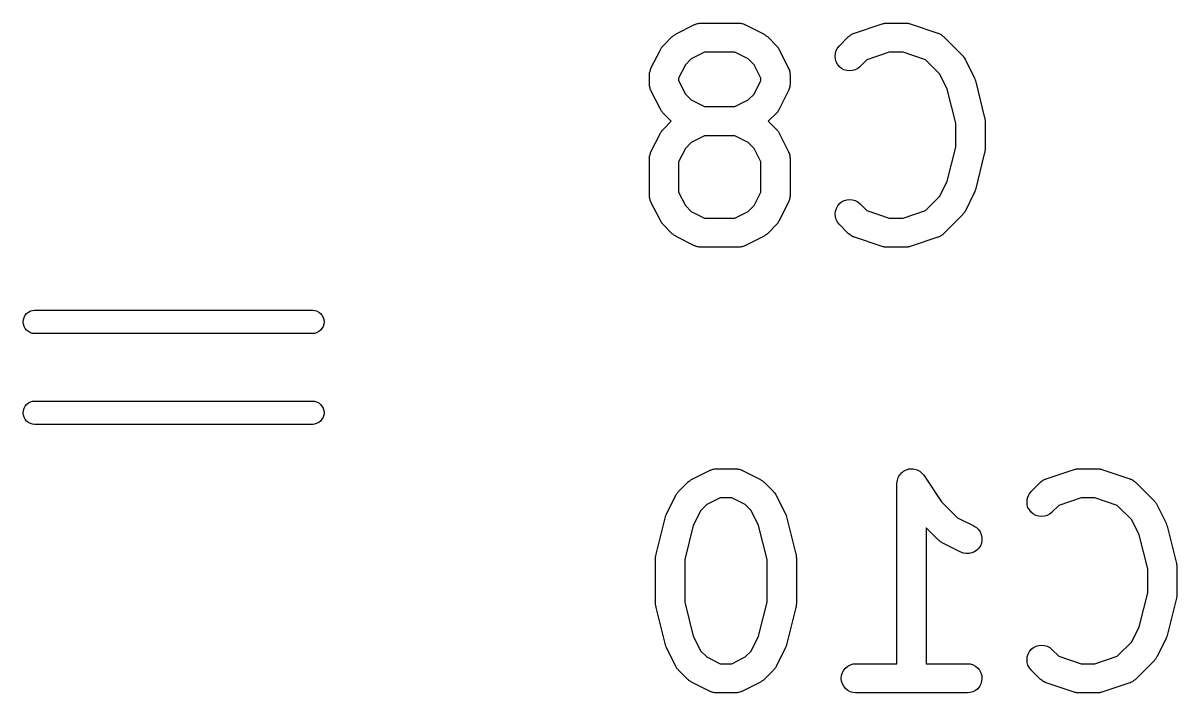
# Model space of a CAD drawing. Extents: x 107.4 to 153.1, y -68.2 to -38.3.
# Drawn here: x 138.42 to 144.34, y -47.52 to -44.08 of the extents above; entities that cross this region are included whole.
import ezdxf

# ---------------------------------------------------------------- set-up
doc = ezdxf.new("R2010")
doc.units = 0
doc.layers.add('BLACK', color=7, linetype='CONTINUOUS')

msp = doc.modelspace()

# ---------------------------------------------------------------- linework, layer by layer
at = {"layer": 'BLACK', "linetype": 'CONTINUOUS'}
for p, q in [((141.77, -44.1369), (141.865, -44.0893)), ((141.865, -44.0893), (141.866, -44.0888)), ((141.866, -44.0888), (141.868, -44.0881)), ((141.868, -44.0881), (141.87, -44.087)), ((141.87, -44.087), (141.875, -44.0856)), ((141.875, -44.0856), (141.88, -44.0838)), ((141.88, -44.0838), (141.882, -44.0834)), ((141.882, -44.0834), (141.884, -44.0828)), ((141.884, -44.0828), (141.889, -44.0823)), ((141.889, -44.0823), (141.894, -44.0815)), ((141.894, -44.0815), (141.897, -44.0816)), ((141.897, -44.0816), (141.899, -44.0814)), ((141.899, -44.0814), (142.089, -44.0814)), ((142.089, -44.0814), (142.09, -44.0814)), ((142.09, -44.0814), (142.092, -44.0816)), ((142.092, -44.0816), (142.095, -44.0816)), ((142.095, -44.0816), (142.1, -44.0824)), ((142.1, -44.0824), (142.105, -44.083)), ((142.105, -44.083), (142.107, -44.0837)), ((142.107, -44.0837), (142.109, -44.0841)), ((142.109, -44.0841), (142.114, -44.0859)), ((142.114, -44.0859), (142.119, -44.0874)), ((142.119, -44.0874), (142.121, -44.0885)), ((142.121, -44.0885), (142.123, -44.0893)), ((142.123, -44.0893), (142.218, -44.1369)), ((142.685, -44.1328), (142.827, -44.0852)), ((142.827, -44.0852), (142.828, -44.0849)), ((142.828, -44.0849), (142.833, -44.084)), ((142.833, -44.084), (142.837, -44.0828)), ((142.837, -44.0828), (142.84, -44.0825)), ((142.84, -44.0825), (142.843, -44.0819)), ((142.843, -44.0819), (142.847, -44.0818)), ((142.847, -44.0818), (142.851, -44.0814)), ((142.851, -44.0814), (142.946, -44.0814)), ((142.946, -44.0814), (142.947, -44.0814)), ((142.947, -44.0814), (142.952, -44.0819)), ((142.952, -44.0819), (142.956, -44.082)), ((142.956, -44.082), (142.959, -44.0827)), ((142.959, -44.0827), (142.962, -44.083)), ((142.962, -44.083), (142.966, -44.0843)), ((142.966, -44.0843), (142.97, -44.0852)), ((142.97, -44.0852), (143.113, -44.1328)), ((141.703, -44.1986), (141.75, -44.151)), ((141.75, -44.151), (141.751, -44.1502)), ((141.751, -44.1502), (141.755, -44.1476)), ((141.755, -44.1476), (141.758, -44.1447)), ((141.758, -44.1447), (141.76, -44.143)), ((141.76, -44.143), (141.763, -44.1411)), ((141.763, -44.1411), (141.766, -44.1392)), ((141.766, -44.1392), (141.77, -44.1369)), ((142.218, -44.1369), (142.219, -44.1374)), ((142.219, -44.1374), (142.222, -44.1397)), ((142.222, -44.1397), (142.226, -44.1417)), ((142.226, -44.1417), (142.229, -44.1437)), ((142.229, -44.1437), (142.231, -44.1454)), ((142.231, -44.1454), (142.234, -44.1483)), ((142.234, -44.1483), (142.238, -44.151)), ((142.238, -44.151), (142.285, -44.1986)), ((142.608, -44.1986), (142.655, -44.151)), ((142.655, -44.151), (142.656, -44.1502)), ((142.656, -44.1502), (142.658, -44.1489)), ((142.658, -44.1489), (142.659, -44.1473)), ((142.659, -44.1473), (142.663, -44.1443)), ((142.663, -44.1443), (142.667, -44.1411)), ((142.667, -44.1411), (142.669, -44.1401)), ((142.669, -44.1401), (142.671, -44.1388)), ((142.671, -44.1388), (142.676, -44.1367)), ((142.676, -44.1367), (142.68, -44.1344)), ((142.68, -44.1344), (142.683, -44.1337)), ((142.683, -44.1337), (142.685, -44.1328)), ((143.113, -44.1328), (143.114, -44.1332)), ((143.114, -44.1332), (143.116, -44.1341)), ((143.116, -44.1341), (143.118, -44.1348)), ((143.118, -44.1348), (143.123, -44.1372)), ((143.123, -44.1372), (143.127, -44.1393)), ((143.127, -44.1393), (143.129, -44.1406)), ((143.129, -44.1406), (143.131, -44.1417)), ((143.131, -44.1417), (143.135, -44.1449)), ((143.135, -44.1449), (143.139, -44.1479)), ((143.139, -44.1479), (143.141, -44.1496)), ((143.141, -44.1496), (143.142, -44.151)), ((143.142, -44.151), (143.238, -44.2462)), ((141.689, -44.2171), (141.692, -44.2136)), ((141.692, -44.2136), (141.694, -44.2099)), ((141.694, -44.2099), (141.696, -44.2075)), ((141.696, -44.2075), (141.697, -44.2049)), ((141.697, -44.2049), (141.7, -44.2018)), ((141.7, -44.2018), (141.703, -44.1986)), ((142.285, -44.1986), (142.286, -44.1993)), ((142.286, -44.1993), (142.288, -44.2026)), ((142.288, -44.2026), (142.291, -44.2057)), ((142.291, -44.2057), (142.293, -44.2083)), ((142.293, -44.2083), (142.295, -44.2108)), ((142.295, -44.2108), (142.297, -44.2145)), ((142.297, -44.2145), (142.299, -44.2181)), ((142.591, -44.2228), (142.598, -44.2099)), ((142.598, -44.2099), (142.608, -44.1986)), ((141.641, -44.3133), (141.689, -44.2181)), ((141.689, -44.2181), (141.689, -44.2171)), ((141.848, -44.2656), (141.818, -44.296)), ((141.916, -44.2314), (141.848, -44.2656)), ((142.072, -44.2314), (141.916, -44.2314)), ((142.14, -44.2656), (142.072, -44.2314)), ((142.17, -44.296), (142.14, -44.2656)), ((142.299, -44.2181), (142.347, -44.3133)), ((142.586, -44.2514), (142.587, -44.2368)), ((142.587, -44.2659), (142.586, -44.2514)), ((142.587, -44.2368), (142.591, -44.2228)), ((142.591, -44.28), (142.587, -44.2659)), ((142.749, -44.2696), (142.714, -44.3047)), ((142.863, -44.2314), (142.749, -44.2696)), ((142.934, -44.2314), (142.863, -44.2314)), ((143.049, -44.2696), (142.934, -44.2314)), ((143.123, -44.3437), (143.049, -44.2696)), ((143.238, -44.2462), (143.238, -44.2469)), ((143.238, -44.2469), (143.241, -44.2502)), ((143.241, -44.2502), (143.244, -44.2533)), ((143.244, -44.2533), (143.245, -44.256)), ((143.245, -44.256), (143.247, -44.2584)), ((143.247, -44.2584), (143.249, -44.2621)), ((143.249, -44.2621), (143.252, -44.2657)), ((143.252, -44.2657), (143.299, -44.3609)), ((141.634, -44.3364), (141.635, -44.3313)), ((141.635, -44.3313), (141.636, -44.3292)), ((141.636, -44.327), (141.638, -44.3222)), ((141.636, -44.3292), (141.636, -44.327)), ((141.638, -44.3222), (141.639, -44.3173)), ((141.639, -44.3173), (141.64, -44.3154)), ((141.64, -44.3154), (141.641, -44.3133)), ((141.818, -44.296), (141.783, -44.3646)), ((142.205, -44.3646), (142.17, -44.296)), ((142.347, -44.3133), (142.347, -44.3143)), ((142.347, -44.3143), (142.348, -44.3163)), ((142.348, -44.3163), (142.349, -44.3183)), ((142.349, -44.3183), (142.351, -44.3232)), ((142.351, -44.3232), (142.352, -44.328)), ((142.352, -44.328), (142.353, -44.3302)), ((142.353, -44.3302), (142.353, -44.3323)), ((142.353, -44.3323), (142.354, -44.3374)), ((142.598, -44.2929), (142.591, -44.28)), ((142.607, -44.3043), (142.598, -44.2929)), ((142.619, -44.3137), (142.607, -44.3043)), ((142.631, -44.3207), (142.619, -44.3137)), ((142.645, -44.325), (142.631, -44.3207)), ((142.66, -44.3266), (142.645, -44.325)), ((142.674, -44.3253), (142.66, -44.3266)), ((142.689, -44.3213), (142.674, -44.3253)), ((142.702, -44.3145), (142.689, -44.3213)), ((142.713, -44.3054), (142.702, -44.3145)), ((142.714, -44.3047), (142.713, -44.3054)), ((141.633, -44.3414), (141.634, -44.3364)), ((141.634, -44.3436), (141.633, -44.3414)), ((141.633, -44.3458), (141.634, -44.3436)), ((141.633, -44.3469), (141.633, -44.3458)), ((141.633, -44.3945), (141.633, -44.3469)), ((141.783, -44.3646), (141.783, -44.3768)), ((141.783, -44.3768), (141.818, -44.4453)), ((142.17, -44.4453), (142.205, -44.3768)), ((142.205, -44.3768), (142.205, -44.3646)), ((142.354, -44.3374), (142.355, -44.3425)), ((142.355, -44.3425), (142.354, -44.3447)), ((142.354, -44.3447), (142.355, -44.3469)), ((142.355, -44.3469), (142.355, -44.3945)), ((143.161, -44.4207), (143.123, -44.3437)), ((143.299, -44.3609), (143.3, -44.3619)), ((143.3, -44.3619), (143.3, -44.3622)), ((143.3, -44.3622), (143.3, -44.3625)), ((143.3, -44.3625), (143.302, -44.3691)), ((143.302, -44.3691), (143.305, -44.3756)), ((143.305, -44.3756), (143.305, -44.376)), ((143.305, -44.376), (143.305, -44.3763)), ((143.305, -44.3763), (143.352, -44.5668)), ((141.633, -44.3967), (141.633, -44.3945)), ((141.633, -44.3989), (141.633, -44.3967)), ((141.634, -44.4039), (141.633, -44.3989)), ((141.635, -44.409), (141.634, -44.4039)), ((141.635, -44.4112), (141.635, -44.409)), ((141.636, -44.4133), (141.635, -44.4112)), ((141.637, -44.4181), (141.636, -44.4133)), ((141.639, -44.4231), (141.637, -44.4181)), ((141.64, -44.425), (141.639, -44.4231)), ((141.641, -44.4271), (141.64, -44.425)), ((141.641, -44.428), (141.641, -44.4271)), ((141.689, -44.5233), (141.641, -44.428)), ((141.818, -44.4453), (141.848, -44.4757)), ((142.14, -44.4757), (142.17, -44.4453)), ((142.347, -44.428), (142.299, -44.5233)), ((142.348, -44.426), (142.347, -44.428)), ((142.349, -44.424), (142.348, -44.426)), ((142.35, -44.4191), (142.349, -44.424)), ((142.352, -44.4143), (142.35, -44.4191)), ((142.353, -44.4101), (142.352, -44.4122)), ((142.352, -44.4122), (142.352, -44.4143)), ((142.354, -44.405), (142.353, -44.4101)), ((142.355, -44.3955), (142.354, -44.3977)), ((142.354, -44.3977), (142.355, -44.3999)), ((142.355, -44.3999), (142.354, -44.405)), ((142.355, -44.3945), (142.355, -44.3955)), ((143.205, -44.5942), (143.161, -44.4207)), ((141.848, -44.4757), (141.916, -44.51)), ((141.916, -44.51), (142.072, -44.51)), ((142.072, -44.51), (142.14, -44.4757)), ((141.691, -44.5268), (141.689, -44.5233)), ((141.693, -44.5306), (141.691, -44.5268)), ((141.695, -44.533), (141.693, -44.5306)), ((141.697, -44.5356), (141.695, -44.533)), ((141.7, -44.5387), (141.697, -44.5356)), ((141.702, -44.542), (141.7, -44.5387)), ((141.703, -44.5427), (141.702, -44.542)), ((141.745, -44.585), (141.703, -44.5427)), ((142.285, -44.5427), (142.243, -44.585)), ((142.288, -44.5395), (142.285, -44.5427)), ((142.291, -44.5365), (142.288, -44.5395)), ((142.292, -44.5338), (142.291, -44.5365)), ((142.294, -44.5314), (142.292, -44.5338)), ((142.296, -44.5277), (142.294, -44.5314)), ((142.299, -44.5242), (142.296, -44.5277)), ((142.299, -44.5233), (142.299, -44.5242)), ((143.352, -44.5668), (143.353, -44.5678)), ((143.353, -44.5678), (143.353, -44.5691)), ((143.353, -44.5691), (143.353, -44.5704)), ((141.7, -44.6304), (141.703, -44.6272)), ((141.703, -44.6272), (141.745, -44.585)), ((142.243, -44.585), (142.285, -44.6272)), ((142.285, -44.6272), (142.286, -44.6279)), ((142.286, -44.6279), (142.288, -44.6312)), ((143.205, -44.7186), (143.205, -44.5942)), ((143.353, -44.5704), (143.354, -44.5764)), ((143.354, -44.5764), (143.355, -44.5823)), ((143.355, -44.5823), (143.355, -44.5836)), ((143.355, -44.5836), (143.355, -44.585)), ((143.355, -44.585), (143.355, -44.7278)), ((141.641, -44.7419), (141.689, -44.6466)), ((141.689, -44.6457), (141.692, -44.6422)), ((141.689, -44.6466), (141.689, -44.6457)), ((141.692, -44.6422), (141.694, -44.6385)), ((141.694, -44.6385), (141.696, -44.6361)), ((141.696, -44.6361), (141.697, -44.6334)), ((141.697, -44.6334), (141.7, -44.6304)), ((141.916, -44.66), (141.848, -44.6942)), ((142.072, -44.66), (141.916, -44.66)), ((142.14, -44.6942), (142.072, -44.66)), ((142.288, -44.6312), (142.291, -44.6343)), ((142.291, -44.6343), (142.293, -44.6369)), ((142.293, -44.6369), (142.295, -44.6393)), ((142.295, -44.6393), (142.297, -44.6431)), ((142.297, -44.6431), (142.299, -44.6466)), ((142.299, -44.6466), (142.347, -44.7419)), ((141.638, -44.7508), (141.639, -44.7459)), ((141.639, -44.7459), (141.64, -44.7439)), ((141.64, -44.7439), (141.641, -44.7419)), ((141.818, -44.7246), (141.783, -44.7931)), ((141.848, -44.6942), (141.818, -44.7246)), ((142.17, -44.7246), (142.14, -44.6942)), ((142.205, -44.7931), (142.17, -44.7246)), ((142.347, -44.7419), (142.347, -44.7428)), ((142.347, -44.7428), (142.348, -44.7449)), ((142.348, -44.7449), (142.349, -44.7468)), ((142.349, -44.7468), (142.351, -44.7518)), ((143.161, -44.8921), (143.205, -44.7186)), ((143.352, -44.746), (143.305, -44.9365)), ((143.353, -44.7447), (143.352, -44.746)), ((143.354, -44.7375), (143.353, -44.7434)), ((143.353, -44.7434), (143.353, -44.7447)), ((143.355, -44.7315), (143.354, -44.7375)), ((143.355, -44.7278), (143.355, -44.7289)), ((143.355, -44.7289), (143.355, -44.7302)), ((143.355, -44.7302), (143.355, -44.7315)), ((141.633, -44.77), (141.634, -44.7649)), ((141.634, -44.7722), (141.633, -44.77)), ((141.633, -44.7744), (141.634, -44.7722)), ((141.633, -44.7754), (141.633, -44.7744)), ((141.633, -44.9659), (141.633, -44.7754)), ((141.634, -44.7649), (141.635, -44.7598)), ((141.635, -44.7598), (141.636, -44.7577)), ((141.636, -44.7556), (141.638, -44.7508)), ((141.636, -44.7577), (141.636, -44.7556)), ((141.783, -44.7931), (141.783, -44.9482)), ((142.205, -44.9482), (142.205, -44.7931)), ((142.351, -44.7518), (142.352, -44.7566)), ((142.352, -44.7566), (142.353, -44.7587)), ((142.353, -44.7587), (142.353, -44.7609)), ((142.353, -44.7609), (142.354, -44.766)), ((142.354, -44.766), (142.355, -44.771)), ((142.355, -44.771), (142.354, -44.7732)), ((142.354, -44.7732), (142.355, -44.7754)), ((142.355, -44.7754), (142.355, -44.9659)), ((143.123, -44.9691), (143.161, -44.8921)), ((141.633, -44.9681), (141.633, -44.9659)), ((141.633, -44.9703), (141.633, -44.9681)), ((141.634, -44.9754), (141.633, -44.9703)), ((141.635, -44.9805), (141.634, -44.9754)), ((141.635, -44.9826), (141.635, -44.9805)), ((141.636, -44.9848), (141.635, -44.9826)), ((141.783, -44.9482), (141.818, -45.0167)), ((142.17, -45.0167), (142.205, -44.9482)), ((142.353, -44.9815), (142.352, -44.9836)), ((142.352, -44.9836), (142.352, -44.9858)), ((142.354, -44.9764), (142.353, -44.9815)), ((142.355, -44.967), (142.354, -44.9691)), ((142.354, -44.9691), (142.355, -44.9714)), ((142.355, -44.9714), (142.354, -44.9764)), ((142.355, -44.9659), (142.355, -44.967)), ((143.049, -45.0432), (143.123, -44.9691)), ((143.299, -44.9518), (143.252, -45.0471)), ((143.302, -44.9447), (143.299, -44.9512)), ((143.299, -44.9512), (143.299, -44.9515)), ((143.299, -44.9515), (143.299, -44.9518)), ((143.304, -44.9382), (143.302, -44.9447)), ((143.305, -44.9375), (143.304, -44.9378)), ((143.304, -44.9378), (143.304, -44.9382)), ((143.305, -44.9365), (143.305, -44.9375)), ((141.637, -44.9896), (141.636, -44.9848)), ((141.639, -44.9945), (141.637, -44.9896)), ((141.64, -44.9964), (141.639, -44.9945)), ((141.641, -44.9985), (141.64, -44.9964)), ((141.641, -44.9994), (141.641, -44.9985)), ((141.689, -45.0947), (141.641, -44.9994)), ((141.818, -45.0167), (141.848, -45.0471)), ((142.14, -45.0471), (142.17, -45.0167)), ((142.347, -44.9994), (142.299, -45.0947)), ((142.348, -44.9974), (142.347, -44.9994)), ((142.349, -44.9954), (142.348, -44.9974)), ((142.35, -44.9906), (142.349, -44.9954)), ((142.352, -44.9858), (142.35, -44.9906)), ((142.587, -45.0458), (142.592, -45.0318)), ((142.592, -45.0318), (142.599, -45.019)), ((142.599, -45.019), (142.608, -45.0077)), ((142.608, -45.0077), (142.619, -44.9985)), ((142.619, -44.9985), (142.632, -44.9917)), ((142.632, -44.9917), (142.646, -44.9875)), ((142.646, -44.9875), (142.661, -44.9861)), ((142.661, -44.9861), (142.675, -44.9876)), ((142.675, -44.9876), (142.689, -44.9919)), ((142.689, -44.9919), (142.702, -44.9988)), ((142.702, -44.9988), (142.714, -45.0081)), ((142.714, -45.0081), (142.749, -45.0432)), ((142.749, -45.0432), (142.863, -45.0814)), ((142.934, -45.0814), (143.049, -45.0432)), ((141.691, -45.0983), (141.689, -45.0947)), ((141.693, -45.102), (141.691, -45.0983)), ((141.695, -45.1044), (141.693, -45.102)), ((141.848, -45.0471), (141.916, -45.0814)), ((141.916, -45.0814), (142.072, -45.0814)), ((142.072, -45.0814), (142.14, -45.0471)), ((142.296, -45.0992), (142.294, -45.1029)), ((142.299, -45.0956), (142.296, -45.0992)), ((142.299, -45.0947), (142.299, -45.0956)), ((142.586, -45.0604), (142.587, -45.0458)), ((142.587, -45.0749), (142.586, -45.0604)), ((142.591, -45.089), (142.587, -45.0749)), ((142.598, -45.102), (142.591, -45.089)), ((142.607, -45.1134), (142.598, -45.102)), ((142.863, -45.0814), (142.934, -45.0814)), ((143.238, -45.0666), (143.142, -45.1618)), ((143.24, -45.0633), (143.238, -45.0666)), ((143.243, -45.0603), (143.24, -45.0633)), ((143.245, -45.0577), (143.243, -45.0603)), ((143.247, -45.0552), (143.245, -45.0577)), ((143.249, -45.0515), (143.247, -45.0552)), ((143.251, -45.048), (143.249, -45.0515)), ((143.252, -45.0471), (143.251, -45.048)), ((141.697, -45.1071), (141.695, -45.1044)), ((141.7, -45.1101), (141.697, -45.1071)), ((141.702, -45.1134), (141.7, -45.1101)), ((141.703, -45.1142), (141.702, -45.1134)), ((141.75, -45.1618), (141.703, -45.1142)), ((141.754, -45.1645), (141.75, -45.1618)), ((142.238, -45.1618), (142.237, -45.1625)), ((142.285, -45.1142), (142.238, -45.1618)), ((142.288, -45.1109), (142.285, -45.1142)), ((142.291, -45.1079), (142.288, -45.1109)), ((142.292, -45.1053), (142.291, -45.1079)), ((142.294, -45.1029), (142.292, -45.1053)), ((142.608, -45.1142), (142.607, -45.1134)), ((142.655, -45.1618), (142.608, -45.1142)), ((142.657, -45.1632), (142.655, -45.1618)), ((143.142, -45.1618), (143.142, -45.1625)), ((141.757, -45.1674), (141.754, -45.1645)), ((141.759, -45.1691), (141.757, -45.1674)), ((141.762, -45.1711), (141.759, -45.1691)), ((141.766, -45.1731), (141.762, -45.1711)), ((141.769, -45.1754), (141.766, -45.1731)), ((141.77, -45.1758), (141.769, -45.1754)), ((141.865, -45.2235), (141.77, -45.1758)), ((142.218, -45.1758), (142.123, -45.2235)), ((142.222, -45.1736), (142.218, -45.1758)), ((142.225, -45.1717), (142.222, -45.1736)), ((142.228, -45.1697), (142.225, -45.1717)), ((142.23, -45.1681), (142.228, -45.1697)), ((142.233, -45.1652), (142.23, -45.1681)), ((142.237, -45.1625), (142.233, -45.1652)), ((142.658, -45.1648), (142.657, -45.1632)), ((142.663, -45.1678), (142.658, -45.1648)), ((142.667, -45.1711), (142.663, -45.1678)), ((142.669, -45.1721), (142.667, -45.1711)), ((142.67, -45.1734), (142.669, -45.1721)), ((142.675, -45.1756), (142.67, -45.1734)), ((142.679, -45.178), (142.675, -45.1756)), ((142.682, -45.1786), (142.679, -45.178)), ((142.684, -45.1796), (142.682, -45.1786)), ((142.685, -45.1799), (142.684, -45.1796)), ((142.827, -45.2275), (142.685, -45.1799)), ((143.113, -45.1799), (142.97, -45.2275)), ((143.115, -45.179), (143.113, -45.1799)), ((143.117, -45.1784), (143.115, -45.179)), ((143.122, -45.176), (143.117, -45.1784)), ((143.126, -45.174), (143.122, -45.176)), ((143.128, -45.1727), (143.126, -45.174)), ((143.13, -45.1717), (143.128, -45.1727)), ((143.134, -45.1685), (143.13, -45.1717)), ((143.138, -45.1655), (143.134, -45.1685)), ((143.14, -45.1639), (143.138, -45.1655)), ((143.142, -45.1625), (143.14, -45.1639)), ((141.867, -45.2243), (141.865, -45.2235)), ((141.869, -45.2253), (141.867, -45.2243)), ((141.874, -45.2269), (141.869, -45.2253)), ((141.879, -45.2287), (141.874, -45.2269)), ((141.881, -45.2291), (141.879, -45.2287)), ((141.883, -45.2297), (141.881, -45.2291)), ((141.888, -45.2303), (141.883, -45.2297)), ((141.893, -45.2312), (141.888, -45.2303)), ((141.896, -45.2311), (141.893, -45.2312)), ((141.898, -45.2314), (141.896, -45.2311)), ((141.899, -45.2314), (141.898, -45.2314)), ((142.089, -45.2314), (141.899, -45.2314)), ((142.091, -45.2312), (142.089, -45.2314)), ((142.094, -45.2313), (142.091, -45.2312)), ((142.099, -45.2305), (142.094, -45.2313)), ((142.104, -45.23), (142.099, -45.2305)), ((142.106, -45.2293), (142.104, -45.23)), ((142.108, -45.229), (142.106, -45.2293)), ((142.113, -45.2272), (142.108, -45.229)), ((142.118, -45.2257), (142.113, -45.2272)), ((142.12, -45.2247), (142.118, -45.2257)), ((142.122, -45.2239), (142.12, -45.2247)), ((142.123, -45.2235), (142.122, -45.2239)), ((142.832, -45.2285), (142.827, -45.2275)), ((142.836, -45.2297), (142.832, -45.2285)), ((142.839, -45.2301), (142.836, -45.2297)), ((142.842, -45.2308), (142.839, -45.2301)), ((142.846, -45.2309), (142.842, -45.2308)), ((142.85, -45.2314), (142.846, -45.2309)), ((142.851, -45.2314), (142.85, -45.2314)), ((142.946, -45.2314), (142.851, -45.2314)), ((142.951, -45.231), (142.946, -45.2314)), ((142.955, -45.2309), (142.951, -45.231)), ((142.958, -45.2303), (142.955, -45.2309)), ((142.961, -45.23), (142.958, -45.2303)), ((142.965, -45.2287), (142.961, -45.23)), ((142.969, -45.2279), (142.965, -45.2287)), ((142.97, -45.2275), (142.969, -45.2279)), ((138.431, -45.5805), (138.438, -45.5714)), ((138.438, -45.5714), (138.447, -45.5639)), ((138.447, -45.5639), (138.458, -45.5583)), ((138.458, -45.5583), (138.469, -45.5549)), ((138.469, -45.5549), (138.478, -45.554)), ((138.478, -45.554), (139.906, -45.554)), ((139.906, -45.554), (139.915, -45.5549)), ((139.915, -45.5549), (139.926, -45.5583)), ((139.926, -45.5583), (139.937, -45.5639)), ((139.937, -45.5639), (139.946, -45.5714)), ((139.946, -45.5714), (139.953, -45.5805)), ((138.42, -45.614), (138.422, -45.6022)), ((138.422, -45.6258), (138.42, -45.614)), ((138.422, -45.6022), (138.425, -45.5909)), ((138.425, -45.6371), (138.422, -45.6258)), ((138.425, -45.5909), (138.431, -45.5805)), ((139.953, -45.5805), (139.959, -45.5909)), ((139.959, -45.5909), (139.962, -45.6022)), ((139.962, -45.6258), (139.959, -45.6371)), ((139.962, -45.6022), (139.964, -45.614)), ((139.964, -45.614), (139.962, -45.6258)), ((138.431, -45.6475), (138.425, -45.6371)), ((138.438, -45.6566), (138.431, -45.6475)), ((138.447, -45.6641), (138.438, -45.6566)), ((138.458, -45.6697), (138.447, -45.6641)), ((138.469, -45.6731), (138.458, -45.6697)), ((138.478, -45.674), (138.469, -45.6731)), ((139.906, -45.674), (138.478, -45.674)), ((139.915, -45.6731), (139.906, -45.674)), ((139.926, -45.6697), (139.915, -45.6731)), ((139.937, -45.6641), (139.926, -45.6697)), ((139.946, -45.6566), (139.937, -45.6641)), ((139.953, -45.6475), (139.946, -45.6566)), ((139.959, -45.6371), (139.953, -45.6475)), ((138.425, -46.0569), (138.431, -46.0465)), ((138.431, -46.0465), (138.438, -46.0374)), ((138.438, -46.0374), (138.447, -46.0299)), ((138.447, -46.0299), (138.458, -46.0243)), ((138.458, -46.0243), (138.469, -46.0209)), ((138.469, -46.0209), (138.478, -46.02)), ((138.478, -46.02), (139.906, -46.02)), ((139.906, -46.02), (139.915, -46.0209)), ((139.915, -46.0209), (139.926, -46.0243)), ((139.926, -46.0243), (139.937, -46.0299)), ((139.937, -46.0299), (139.946, -46.0374)), ((139.946, -46.0374), (139.953, -46.0465)), ((139.953, -46.0465), (139.959, -46.0569)), ((138.42, -46.08), (138.422, -46.0682)), ((138.422, -46.0918), (138.42, -46.08)), ((138.422, -46.0682), (138.425, -46.0569)), ((138.425, -46.1031), (138.422, -46.0918)), ((138.431, -46.1135), (138.425, -46.1031)), ((139.959, -46.1031), (139.953, -46.1135)), ((139.959, -46.0569), (139.962, -46.0682)), ((139.962, -46.0918), (139.959, -46.1031)), ((139.962, -46.0682), (139.964, -46.08)), ((139.964, -46.08), (139.962, -46.0918)), ((138.438, -46.1226), (138.431, -46.1135)), ((138.447, -46.1301), (138.438, -46.1226)), ((138.458, -46.1357), (138.447, -46.1301)), ((138.469, -46.1391), (138.458, -46.1357)), ((138.478, -46.14), (138.469, -46.1391)), ((139.906, -46.14), (138.478, -46.14)), ((139.915, -46.1391), (139.906, -46.14)), ((139.926, -46.1357), (139.915, -46.1391)), ((139.937, -46.1301), (139.926, -46.1357)), ((139.946, -46.1226), (139.937, -46.1301)), ((139.953, -46.1135), (139.946, -46.1226)), ((141.849, -46.4229), (141.945, -46.3753)), ((141.945, -46.3753), (141.946, -46.3748)), ((141.946, -46.3748), (141.948, -46.3741)), ((141.948, -46.3741), (141.95, -46.373)), ((141.95, -46.373), (141.955, -46.3716)), ((141.955, -46.3716), (141.959, -46.3698)), ((141.959, -46.3698), (141.962, -46.3694)), ((141.962, -46.3694), (141.964, -46.3688)), ((141.964, -46.3688), (141.969, -46.3683)), ((141.969, -46.3683), (141.974, -46.3675)), ((141.974, -46.3675), (141.976, -46.3676)), ((141.976, -46.3676), (141.978, -46.3674)), ((141.978, -46.3674), (142.073, -46.3674)), ((142.073, -46.3674), (142.074, -46.3674)), ((142.074, -46.3674), (142.077, -46.3676)), ((142.077, -46.3676), (142.079, -46.3676)), ((142.079, -46.3676), (142.084, -46.3684)), ((142.084, -46.3684), (142.089, -46.369)), ((142.089, -46.369), (142.091, -46.3697)), ((142.091, -46.3697), (142.093, -46.3701)), ((142.093, -46.3701), (142.098, -46.3719)), ((142.098, -46.3719), (142.103, -46.3734)), ((142.103, -46.3734), (142.105, -46.3745)), ((142.105, -46.3745), (142.107, -46.3753)), ((142.107, -46.3753), (142.202, -46.4229)), ((142.913, -46.4062), (142.916, -46.4001)), ((142.916, -46.4), (142.921, -46.3945)), ((142.916, -46.4001), (142.916, -46.4)), ((142.916, -46.4001), (142.916, -46.4001)), ((142.921, -46.3945), (142.926, -46.3889)), ((142.926, -46.3888), (142.931, -46.3843)), ((142.926, -46.3889), (142.926, -46.3888)), ((142.926, -46.3888), (142.926, -46.3888)), ((142.931, -46.3843), (142.937, -46.3797)), ((142.937, -46.3796), (142.943, -46.3763)), ((142.937, -46.3797), (142.937, -46.3796)), ((142.937, -46.3797), (142.937, -46.3797)), ((142.943, -46.3763), (142.95, -46.3729)), ((142.95, -46.3728), (142.957, -46.3708)), ((142.95, -46.3729), (142.95, -46.3728)), ((142.95, -46.3729), (142.95, -46.3729)), ((142.957, -46.3708), (142.964, -46.3687)), ((142.964, -46.3687), (142.971, -46.3681)), ((142.964, -46.3687), (142.964, -46.3687)), ((142.964, -46.3687), (142.964, -46.3687)), ((142.971, -46.3681), (142.979, -46.3674)), ((142.979, -46.3674), (142.979, -46.3674)), ((142.979, -46.3674), (142.986, -46.3681)), ((142.979, -46.3674), (142.979, -46.3674)), ((142.986, -46.3681), (142.993, -46.3689)), ((142.993, -46.3689), (142.993, -46.3689)), ((142.993, -46.3689), (142.993, -46.3689)), ((142.993, -46.3689), (143, -46.3711)), ((143, -46.3711), (143.007, -46.3732)), ((143.007, -46.3732), (143.007, -46.3732)), ((143.007, -46.3732), (143.007, -46.3732)), ((143.007, -46.3732), (143.014, -46.3768)), ((143.014, -46.3768), (143.02, -46.3801)), ((143.02, -46.3801), (143.02, -46.3802)), ((143.02, -46.3802), (143.02, -46.3802)), ((143.02, -46.3802), (143.026, -46.3848)), ((143.026, -46.3848), (143.031, -46.3894)), ((143.031, -46.3894), (143.031, -46.3895)), ((143.031, -46.3895), (143.031, -46.3895)), ((143.031, -46.3895), (143.036, -46.395)), ((143.036, -46.395), (143.041, -46.4008)), ((143.041, -46.4008), (143.132, -46.5375)), ((143.669, -46.4188), (143.812, -46.3712)), ((143.812, -46.3712), (143.813, -46.3709)), ((143.813, -46.3709), (143.817, -46.37)), ((143.817, -46.37), (143.821, -46.3688)), ((143.821, -46.3688), (143.824, -46.3685)), ((143.824, -46.3685), (143.827, -46.3679)), ((143.827, -46.3679), (143.831, -46.3678)), ((143.831, -46.3678), (143.835, -46.3674)), ((143.835, -46.3674), (143.931, -46.3674)), ((143.931, -46.3674), (143.932, -46.3674)), ((143.932, -46.3674), (143.936, -46.3679)), ((143.936, -46.3679), (143.94, -46.368)), ((143.94, -46.368), (143.943, -46.3687)), ((143.943, -46.3687), (143.946, -46.369)), ((143.946, -46.369), (143.95, -46.3703)), ((143.95, -46.3703), (143.954, -46.3712)), ((143.954, -46.3712), (144.097, -46.4188)), ((141.782, -46.4846), (141.83, -46.437)), ((141.83, -46.437), (141.831, -46.4362)), ((141.831, -46.4362), (141.834, -46.4336)), ((141.834, -46.4336), (141.837, -46.4307)), ((141.837, -46.4307), (141.84, -46.429)), ((141.84, -46.429), (141.842, -46.4271)), ((141.842, -46.4271), (141.846, -46.4252)), ((141.846, -46.4252), (141.849, -46.4229)), ((142.202, -46.4229), (142.203, -46.4234)), ((142.203, -46.4234), (142.207, -46.4257)), ((142.207, -46.4257), (142.21, -46.4277)), ((142.21, -46.4277), (142.213, -46.4297)), ((142.213, -46.4297), (142.215, -46.4314)), ((142.215, -46.4314), (142.218, -46.4343)), ((142.218, -46.4343), (142.222, -46.437)), ((142.222, -46.437), (142.269, -46.4846)), ((142.903, -46.4413), (142.904, -46.4342)), ((142.903, -46.4414), (142.903, -46.4413)), ((142.903, -46.4415), (142.903, -46.4414)), ((142.903, -46.4414), (142.903, -46.4414)), ((142.903, -46.4424), (142.903, -46.4415)), ((142.903, -47.3674), (142.903, -46.4424)), ((142.904, -46.4342), (142.905, -46.4269)), ((142.905, -46.4268), (142.907, -46.4196)), ((142.905, -46.4269), (142.905, -46.4268)), ((142.905, -46.4268), (142.905, -46.4268)), ((142.907, -46.4196), (142.909, -46.4129)), ((142.909, -46.4128), (142.913, -46.4062)), ((142.909, -46.4129), (142.909, -46.4128)), ((142.909, -46.4129), (142.909, -46.4129)), ((143.592, -46.4846), (143.639, -46.437)), ((143.639, -46.437), (143.64, -46.4362)), ((143.64, -46.4362), (143.642, -46.4349)), ((143.642, -46.4349), (143.643, -46.4333)), ((143.643, -46.4333), (143.648, -46.4303)), ((143.648, -46.4303), (143.652, -46.4271)), ((143.652, -46.4271), (143.654, -46.4261)), ((143.654, -46.4261), (143.655, -46.4248)), ((143.655, -46.4248), (143.66, -46.4227)), ((143.66, -46.4227), (143.665, -46.4204)), ((143.665, -46.4204), (143.667, -46.4197)), ((143.667, -46.4197), (143.669, -46.4188)), ((144.097, -46.4188), (144.098, -46.4192)), ((144.098, -46.4192), (144.1, -46.4201)), ((144.1, -46.4201), (144.102, -46.4208)), ((144.102, -46.4208), (144.107, -46.4232)), ((144.107, -46.4232), (144.111, -46.4253)), ((144.111, -46.4253), (144.113, -46.4266)), ((144.113, -46.4266), (144.115, -46.4277)), ((144.115, -46.4277), (144.119, -46.4309)), ((144.119, -46.4309), (144.123, -46.4339)), ((144.123, -46.4339), (144.125, -46.4356)), ((144.125, -46.4356), (144.126, -46.437)), ((144.126, -46.437), (144.222, -46.5322)), ((141.721, -46.5993), (141.768, -46.5041)), ((141.768, -46.5041), (141.769, -46.5031)), ((141.769, -46.5031), (141.771, -46.4996)), ((141.771, -46.4996), (141.773, -46.4959)), ((141.773, -46.4959), (141.775, -46.4935)), ((141.775, -46.4935), (141.777, -46.4909)), ((141.777, -46.4909), (141.78, -46.4878)), ((141.78, -46.4878), (141.782, -46.4846)), ((141.996, -46.5174), (141.927, -46.5516)), ((142.056, -46.5174), (141.996, -46.5174)), ((142.124, -46.5516), (142.056, -46.5174)), ((142.269, -46.4846), (142.27, -46.4853)), ((142.27, -46.4853), (142.273, -46.4886)), ((142.273, -46.4886), (142.276, -46.4917)), ((142.276, -46.4917), (142.277, -46.4943)), ((142.277, -46.4943), (142.279, -46.4968)), ((142.279, -46.4968), (142.281, -46.5005)), ((142.281, -46.5005), (142.283, -46.5041)), ((142.283, -46.5041), (142.331, -46.5993)), ((143.57, -46.5374), (143.571, -46.5228)), ((143.571, -46.5228), (143.576, -46.5088)), ((143.576, -46.5088), (143.583, -46.4959)), ((143.583, -46.4959), (143.592, -46.4846)), ((143.848, -46.5174), (143.733, -46.5556)), ((143.918, -46.5174), (143.848, -46.5174)), ((144.033, -46.5556), (143.918, -46.5174)), ((141.897, -46.582), (141.858, -46.659)), ((141.927, -46.5516), (141.897, -46.582)), ((142.155, -46.582), (142.124, -46.5516)), ((142.193, -46.659), (142.155, -46.582)), ((143.132, -46.5375), (143.213, -46.6188)), ((143.571, -46.5519), (143.57, -46.5374)), ((143.575, -46.566), (143.571, -46.5519)), ((143.582, -46.5789), (143.575, -46.566)), ((143.591, -46.5903), (143.582, -46.5789)), ((143.733, -46.5556), (143.698, -46.5907)), ((144.107, -46.6297), (144.033, -46.5556)), ((144.222, -46.5322), (144.222, -46.5329)), ((144.222, -46.5329), (144.225, -46.5362)), ((144.225, -46.5362), (144.228, -46.5393)), ((144.228, -46.5393), (144.23, -46.542)), ((144.23, -46.542), (144.232, -46.5444)), ((144.232, -46.5444), (144.234, -46.5481)), ((144.234, -46.5481), (144.236, -46.5517)), ((144.236, -46.5517), (144.283, -46.6469)), ((141.667, -46.8051), (141.715, -46.6147)), ((141.715, -46.613), (141.718, -46.6065)), ((141.715, -46.6133), (141.715, -46.613)), ((141.715, -46.6137), (141.715, -46.6133)), ((141.715, -46.6147), (141.715, -46.6137)), ((141.718, -46.6065), (141.72, -46.5999)), ((141.72, -46.5999), (141.721, -46.5996)), ((141.721, -46.5996), (141.721, -46.5993)), ((142.331, -46.5993), (142.331, -46.6003)), ((142.331, -46.6003), (142.332, -46.6006)), ((142.332, -46.6006), (142.332, -46.6009)), ((142.332, -46.6009), (142.334, -46.6075)), ((142.334, -46.6075), (142.336, -46.614)), ((142.336, -46.614), (142.337, -46.6143)), ((142.337, -46.6143), (142.337, -46.6147)), ((142.337, -46.6147), (142.384, -46.8051)), ((143.213, -46.6188), (143.297, -46.661)), ((143.603, -46.5997), (143.591, -46.5903)), ((143.616, -46.6067), (143.603, -46.5997)), ((143.63, -46.611), (143.616, -46.6067)), ((143.644, -46.6126), (143.63, -46.611)), ((143.659, -46.6113), (143.644, -46.6126)), ((143.673, -46.6073), (143.659, -46.6113)), ((143.686, -46.6005), (143.673, -46.6073)), ((143.697, -46.5914), (143.686, -46.6005)), ((143.698, -46.5907), (143.697, -46.5914)), ((144.146, -46.7067), (144.107, -46.6297)), ((141.858, -46.659), (141.815, -46.8326)), ((142.237, -46.8326), (142.193, -46.659)), ((143.116, -46.7335), (143.053, -46.6711)), ((143.053, -46.6711), (143.053, -47.3674)), ((143.297, -46.661), (143.298, -46.6615)), ((143.298, -46.6615), (143.311, -46.6695)), ((143.311, -46.6695), (143.321, -46.6797)), ((143.321, -46.6797), (143.329, -46.6917)), ((143.329, -46.6917), (143.335, -46.7051)), ((144.283, -46.6469), (144.284, -46.6479)), ((144.284, -46.6479), (144.284, -46.6482)), ((144.284, -46.6482), (144.284, -46.6485)), ((144.284, -46.6485), (144.286, -46.6551)), ((144.286, -46.6551), (144.289, -46.6616)), ((144.289, -46.6616), (144.289, -46.662)), ((144.289, -46.662), (144.289, -46.6623)), ((144.289, -46.6623), (144.337, -46.8528)), ((143.119, -46.7362), (143.116, -46.7335)), ((143.122, -46.7391), (143.119, -46.7362)), ((143.125, -46.7408), (143.122, -46.7391)), ((143.127, -46.7428), (143.125, -46.7408)), ((143.131, -46.7448), (143.127, -46.7428)), ((143.134, -46.7471), (143.131, -46.7448)), ((143.135, -46.7476), (143.134, -46.7471)), ((143.23, -46.7952), (143.135, -46.7476)), ((143.336, -46.7485), (143.331, -46.7621)), ((143.335, -46.7051), (143.338, -46.7194)), ((143.339, -46.7341), (143.336, -46.7485)), ((143.338, -46.7194), (143.339, -46.7341)), ((144.189, -46.8802), (144.146, -46.7067)), ((141.665, -46.8196), (141.666, -46.8137)), ((141.666, -46.8137), (141.667, -46.8077)), ((141.667, -46.8065), (141.667, -46.8051)), ((141.667, -46.8077), (141.667, -46.8065)), ((142.384, -46.8051), (142.385, -46.8062)), ((142.385, -46.8062), (142.385, -46.8075)), ((142.385, -46.8075), (142.385, -46.8088)), ((142.385, -46.8088), (142.386, -46.8147)), ((142.386, -46.8147), (142.386, -46.8207)), ((143.244, -46.8004), (143.23, -46.7952)), ((143.258, -46.8029), (143.244, -46.8004)), ((143.273, -46.8025), (143.258, -46.8029)), ((143.287, -46.7993), (143.273, -46.8025)), ((143.301, -46.7934), (143.287, -46.7993)), ((143.313, -46.785), (143.301, -46.7934)), ((143.323, -46.7744), (143.313, -46.785)), ((143.331, -46.7621), (143.323, -46.7744)), ((141.665, -46.821), (141.665, -46.8196)), ((141.665, -46.8223), (141.665, -46.821)), ((141.665, -46.8233), (141.665, -46.8223)), ((141.665, -47.0614), (141.665, -46.8233)), ((141.815, -46.8326), (141.815, -47.0522)), ((142.237, -47.0522), (142.237, -46.8326)), ((142.386, -46.8207), (142.386, -46.822)), ((142.386, -46.822), (142.387, -46.8233)), ((142.387, -46.8233), (142.387, -47.0614)), ((144.337, -46.8528), (144.337, -46.8538)), ((144.337, -46.8538), (144.337, -46.8551)), ((144.337, -46.8551), (144.337, -46.8564)), ((144.337, -46.8564), (144.338, -46.8624)), ((144.338, -46.8624), (144.339, -46.8683)), ((144.339, -46.8683), (144.339, -46.8696)), ((144.339, -46.8696), (144.339, -46.871)), ((144.339, -46.871), (144.339, -47.0138)), ((144.189, -47.0046), (144.189, -46.8802)), ((141.815, -47.0522), (141.858, -47.2257)), ((142.193, -47.2257), (142.237, -47.0522)), ((144.146, -47.1781), (144.189, -47.0046)), ((144.337, -47.032), (144.289, -47.2225)), ((144.338, -47.0235), (144.337, -47.0294)), ((144.337, -47.0294), (144.337, -47.0307)), ((144.337, -47.0307), (144.337, -47.032)), ((144.339, -47.0175), (144.338, -47.0235)), ((144.339, -47.0138), (144.339, -47.0149)), ((144.339, -47.0149), (144.339, -47.0162)), ((144.339, -47.0162), (144.339, -47.0175)), ((141.665, -47.0628), (141.665, -47.0614)), ((141.665, -47.0641), (141.665, -47.0628)), ((141.666, -47.07), (141.665, -47.0641)), ((141.667, -47.076), (141.666, -47.07)), ((141.667, -47.0773), (141.667, -47.076)), ((141.667, -47.0786), (141.667, -47.0773)), ((141.667, -47.0796), (141.667, -47.0786)), ((141.715, -47.2701), (141.667, -47.0796)), ((142.384, -47.0796), (142.337, -47.2701)), ((142.385, -47.077), (142.384, -47.0783)), ((142.384, -47.0783), (142.384, -47.0796)), ((142.386, -47.0711), (142.385, -47.077)), ((142.387, -47.0625), (142.386, -47.0638)), ((142.386, -47.0638), (142.386, -47.0651)), ((142.386, -47.0651), (142.386, -47.0711)), ((142.387, -47.0614), (142.387, -47.0625)), ((141.858, -47.2257), (141.897, -47.3027)), ((142.155, -47.3027), (142.193, -47.2257)), ((144.107, -47.2551), (144.146, -47.1781)), ((144.286, -47.2307), (144.284, -47.2372)), ((144.289, -47.2242), (144.286, -47.2307)), ((144.289, -47.2225), (144.289, -47.2235)), ((144.289, -47.2235), (144.289, -47.2238)), ((144.289, -47.2238), (144.289, -47.2242)), ((141.715, -47.2704), (141.715, -47.2701)), ((141.715, -47.2708), (141.715, -47.2704)), ((141.718, -47.2773), (141.715, -47.2708)), ((141.72, -47.2839), (141.718, -47.2773)), ((141.72, -47.2842), (141.72, -47.2839)), ((141.72, -47.2845), (141.72, -47.2842)), ((141.721, -47.2854), (141.72, -47.2845)), ((141.768, -47.3807), (141.721, -47.2854)), ((142.331, -47.2854), (142.283, -47.3807)), ((142.334, -47.2783), (142.331, -47.2848)), ((142.331, -47.2848), (142.331, -47.2851)), ((142.331, -47.2851), (142.331, -47.2854)), ((142.336, -47.2718), (142.334, -47.2783)), ((142.337, -47.2701), (142.336, -47.2711)), ((142.336, -47.2711), (142.336, -47.2714)), ((142.336, -47.2714), (142.336, -47.2718)), ((143.592, -47.2937), (143.604, -47.2845)), ((143.604, -47.2845), (143.617, -47.2777)), ((143.617, -47.2777), (143.631, -47.2735)), ((143.631, -47.2735), (143.645, -47.2721)), ((143.645, -47.2721), (143.66, -47.2736)), ((143.66, -47.2736), (143.674, -47.2779)), ((143.674, -47.2779), (143.687, -47.2848)), ((143.687, -47.2848), (143.698, -47.2941)), ((144.033, -47.3292), (144.107, -47.2551)), ((144.283, -47.2378), (144.236, -47.3331)), ((144.284, -47.2372), (144.283, -47.2375)), ((144.283, -47.2375), (144.283, -47.2378)), ((141.897, -47.3027), (141.927, -47.3331)), ((141.927, -47.3331), (141.996, -47.3674)), ((142.056, -47.3674), (142.124, -47.3331)), ((142.124, -47.3331), (142.155, -47.3027)), ((143.57, -47.3464), (143.571, -47.3318)), ((143.571, -47.3609), (143.57, -47.3464)), ((143.571, -47.3318), (143.576, -47.3178)), ((143.576, -47.3178), (143.583, -47.305)), ((143.583, -47.305), (143.592, -47.2937)), ((143.698, -47.2941), (143.733, -47.3292)), ((143.733, -47.3292), (143.848, -47.3674)), ((143.918, -47.3674), (144.033, -47.3292)), ((144.224, -47.3493), (144.222, -47.3526)), ((144.227, -47.3463), (144.224, -47.3493)), ((144.229, -47.3437), (144.227, -47.3463)), ((144.231, -47.3412), (144.229, -47.3437)), ((144.233, -47.3375), (144.231, -47.3412)), ((144.235, -47.334), (144.233, -47.3375)), ((144.236, -47.3331), (144.235, -47.334)), ((141.77, -47.3843), (141.768, -47.3807)), ((141.772, -47.388), (141.77, -47.3843)), ((141.774, -47.3904), (141.772, -47.388)), ((141.776, -47.3931), (141.774, -47.3904)), ((141.779, -47.3961), (141.776, -47.3931)), ((141.782, -47.3994), (141.779, -47.3961)), ((141.782, -47.4002), (141.782, -47.3994)), ((141.83, -47.4478), (141.782, -47.4002)), ((141.996, -47.3674), (142.056, -47.3674)), ((142.269, -47.4002), (142.222, -47.4478)), ((142.272, -47.3969), (142.269, -47.4002)), ((142.275, -47.3939), (142.272, -47.3969)), ((142.277, -47.3913), (142.275, -47.3939)), ((142.279, -47.3889), (142.277, -47.3913)), ((142.281, -47.3852), (142.279, -47.3889)), ((142.283, -47.3816), (142.281, -47.3852)), ((142.283, -47.3807), (142.283, -47.3816)), ((142.623, -47.4133), (142.63, -47.4004)), ((142.63, -47.4004), (142.64, -47.3892)), ((142.64, -47.3892), (142.651, -47.3799)), ((142.651, -47.3799), (142.664, -47.373)), ((142.664, -47.373), (142.678, -47.3688)), ((142.678, -47.3688), (142.692, -47.3674)), ((142.692, -47.3674), (142.903, -47.3674)), ((143.053, -47.3674), (143.264, -47.3674)), ((143.264, -47.3674), (143.265, -47.3674)), ((143.265, -47.3674), (143.279, -47.369)), ((143.279, -47.369), (143.293, -47.3734)), ((143.293, -47.3734), (143.306, -47.3805)), ((143.306, -47.3805), (143.317, -47.3899)), ((143.317, -47.3899), (143.327, -47.4013)), ((143.327, -47.4013), (143.333, -47.4143)), ((143.575, -47.375), (143.571, -47.3609)), ((143.582, -47.388), (143.575, -47.375)), ((143.591, -47.3994), (143.582, -47.388)), ((143.592, -47.4002), (143.591, -47.3994)), ((143.639, -47.4478), (143.592, -47.4002)), ((143.848, -47.3674), (143.918, -47.3674)), ((144.222, -47.3526), (144.126, -47.4478)), ((141.833, -47.4505), (141.83, -47.4478)), ((141.836, -47.4534), (141.833, -47.4505)), ((141.839, -47.4551), (141.836, -47.4534)), ((141.841, -47.4571), (141.839, -47.4551)), ((141.845, -47.4591), (141.841, -47.4571)), ((141.848, -47.4614), (141.845, -47.4591)), ((141.849, -47.4618), (141.848, -47.4614)), ((141.945, -47.5095), (141.849, -47.4618)), ((142.202, -47.4618), (142.107, -47.5095)), ((142.206, -47.4596), (142.202, -47.4618)), ((142.21, -47.4577), (142.206, -47.4596)), ((142.212, -47.4557), (142.21, -47.4577)), ((142.215, -47.4541), (142.212, -47.4557)), ((142.218, -47.4512), (142.215, -47.4541)), ((142.221, -47.4485), (142.218, -47.4512)), ((142.222, -47.4478), (142.221, -47.4485)), ((142.617, -47.4419), (142.619, -47.4273)), ((142.619, -47.4564), (142.617, -47.4419)), ((142.619, -47.4273), (142.623, -47.4133)), ((142.623, -47.4705), (142.619, -47.4564)), ((143.333, -47.4143), (143.338, -47.4283)), ((143.337, -47.4575), (143.333, -47.4714)), ((143.339, -47.4429), (143.337, -47.4575)), ((143.338, -47.4283), (143.339, -47.4429)), ((143.641, -47.4492), (143.639, -47.4478)), ((143.643, -47.4508), (143.641, -47.4492)), ((143.647, -47.4538), (143.643, -47.4508)), ((143.651, -47.4571), (143.647, -47.4538)), ((143.653, -47.4581), (143.651, -47.4571)), ((143.654, -47.4594), (143.653, -47.4581)), ((143.659, -47.4616), (143.654, -47.4594)), ((143.664, -47.464), (143.659, -47.4616)), ((143.666, -47.4646), (143.664, -47.464)), ((143.668, -47.4656), (143.666, -47.4646)), ((143.669, -47.4659), (143.668, -47.4656)), ((143.812, -47.5135), (143.669, -47.4659)), ((144.097, -47.4659), (143.954, -47.5135)), ((144.099, -47.465), (144.097, -47.4659)), ((144.101, -47.4644), (144.099, -47.465)), ((144.106, -47.462), (144.101, -47.4644)), ((144.111, -47.46), (144.106, -47.462)), ((144.112, -47.4587), (144.111, -47.46)), ((144.114, -47.4577), (144.112, -47.4587)), ((144.118, -47.4545), (144.114, -47.4577)), ((144.122, -47.4515), (144.118, -47.4545)), ((144.124, -47.4499), (144.122, -47.4515)), ((144.126, -47.4485), (144.124, -47.4499)), ((144.126, -47.4478), (144.126, -47.4485)), ((141.947, -47.5103), (141.945, -47.5095)), ((141.949, -47.5113), (141.947, -47.5103)), ((141.954, -47.5129), (141.949, -47.5113)), ((141.958, -47.5147), (141.954, -47.5129)), ((141.96, -47.5151), (141.958, -47.5147)), ((141.963, -47.5157), (141.96, -47.5151)), ((141.968, -47.5163), (141.963, -47.5157)), ((141.973, -47.5172), (141.968, -47.5163)), ((141.975, -47.5171), (141.973, -47.5172)), ((141.977, -47.5174), (141.975, -47.5171)), ((141.978, -47.5174), (141.977, -47.5174)), ((142.073, -47.5174), (141.978, -47.5174)), ((142.076, -47.5172), (142.073, -47.5174)), ((142.078, -47.5173), (142.076, -47.5172)), ((142.083, -47.5165), (142.078, -47.5173)), ((142.088, -47.516), (142.083, -47.5165)), ((142.09, -47.5153), (142.088, -47.516)), ((142.092, -47.515), (142.09, -47.5153)), ((142.097, -47.5132), (142.092, -47.515)), ((142.102, -47.5117), (142.097, -47.5132)), ((142.104, -47.5107), (142.102, -47.5117)), ((142.106, -47.5099), (142.104, -47.5107)), ((142.107, -47.5095), (142.106, -47.5099)), ((142.63, -47.4834), (142.623, -47.4705)), ((142.639, -47.4949), (142.63, -47.4834)), ((142.65, -47.5043), (142.639, -47.4949)), ((142.663, -47.5113), (142.65, -47.5043)), ((142.677, -47.5157), (142.663, -47.5113)), ((142.691, -47.5174), (142.677, -47.5157)), ((142.692, -47.5174), (142.691, -47.5174)), ((143.264, -47.5174), (142.692, -47.5174)), ((143.278, -47.516), (143.264, -47.5174)), ((143.292, -47.5117), (143.278, -47.516)), ((143.305, -47.5048), (143.292, -47.5117)), ((143.317, -47.4956), (143.305, -47.5048)), ((143.326, -47.4843), (143.317, -47.4956)), ((143.333, -47.4714), (143.326, -47.4843)), ((143.816, -47.5145), (143.812, -47.5135)), ((143.82, -47.5157), (143.816, -47.5145)), ((143.823, -47.5161), (143.82, -47.5157)), ((143.826, -47.5168), (143.823, -47.5161)), ((143.83, -47.5169), (143.826, -47.5168)), ((143.834, -47.5174), (143.83, -47.5169)), ((143.835, -47.5174), (143.834, -47.5174)), ((143.931, -47.5174), (143.835, -47.5174)), ((143.935, -47.517), (143.931, -47.5174)), ((143.939, -47.5169), (143.935, -47.517)), ((143.942, -47.5163), (143.939, -47.5169)), ((143.945, -47.516), (143.942, -47.5163)), ((143.949, -47.5147), (143.945, -47.516)), ((143.953, -47.5139), (143.949, -47.5147)), ((143.954, -47.5135), (143.953, -47.5139))]:
    msp.add_line(p, q, dxfattribs=at)

doc.saveas('drawing.dxf')
